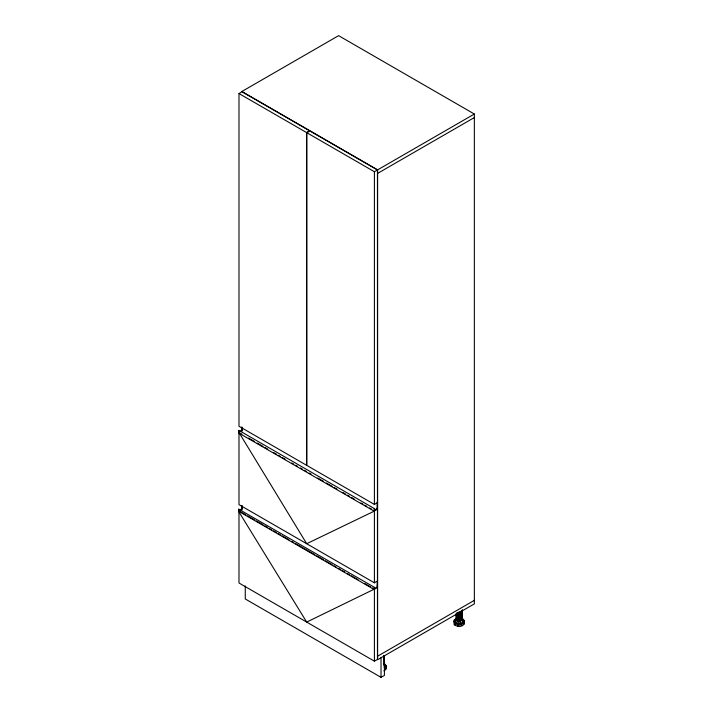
<?xml version="1.0" encoding="UTF-8"?>
<svg xmlns="http://www.w3.org/2000/svg" width="713" height="713" viewBox="0 0 713 713"><rect width="100%" height="100%" fill="white"/><g stroke="black" fill="none" stroke-linecap="round" stroke-linejoin="round"><path stroke-width="1.07" d="M242.046 506.123L242.046 509.135L240.272 510.16M383.968 655.434L384.155 664.971L384.155 663.473M456.168 624.535L454.956 625.123L454.956 622.877L456.168 622.289L456.757 622.69L455.545 623.278L454.956 622.877M456.801 613.073L456.676 620.542L456.676 613.18M459.074 611.647L459.074 621.112L457.773 620.97L457.773 612.547M461.48 611.077L461.48 620.542L460.375 620.97L460.375 611.496M461.48 620.542L462.024 619.829L462.024 610.364M463.931 620.47L462.443 620.782L462.131 620.292L463.619 619.98L463.931 620.47L463.931 624.205L463.931 621.959L462.443 621.647L462.131 622.137L463.619 622.449L463.931 621.959M238.971 432.541L238.695 432.978L238.855 430.367L374.334 508.565L374.459 510.169L377.115 508.547L377.373 501.925L377.453 508.77L375.84 509.875M242.046 427.185L241.885 430.857M455.545 623.278L455.545 625.524L457.773 626.264L458.04 623.117L458.931 623.207L458.664 626.353L460.01 626.495L461.106 626.13L461.106 623.875L460.304 623.082L461.177 622.788L461.971 623.581L461.971 625.836L463.619 624.695L463.619 622.449M457.773 626.264L458.04 623.866M458.664 626.353L458.931 625.453L458.04 625.363M455.937 618.403L455.937 619.909L455.901 613.866M462.024 619.829L462.47 609.686M385.1 668.063L386.339 666.094L385.091 664.115M385.564 667.511L385.876 667.02L384.387 666.708L384.075 667.199L385.564 667.511L385.564 669.765L383.915 670.897M377.302 587.405L377.435 581.46L377.132 586.959L374.459 588.617L374.334 587.289L238.73 509.189L238.695 511.31L374.147 589.499L377.453 587.316L377.453 659.418L374.405 661.183L238.989 583.002L238.989 510.9L238.766 511.319M457.773 620.97L457.906 612.44M455.634 618.911L454.074 619.98L454.083 622.084L456.427 623.688L460.01 624.053L463.156 623.002L464.395 621.023L463.147 619.053M238.989 93.546L242.046 91.79L309.585 130.773L306.528 132.538L238.989 93.546L238.989 426.258L306.528 465.25L306.528 132.538M306.866 132.734L309.923 130.969L377.453 169.961L377.453 502.674L374.405 504.43L306.866 465.437L306.866 132.734L374.405 171.726L377.453 169.961M377.623 169.863L474.35 114.027L474.35 603.875L377.623 659.712L377.623 169.863L241.876 91.496L338.595 35.65L474.35 114.027M377.623 173.393L474.35 117.556M239.916 431.49L241.68 430.429L241.725 427.158M240.522 431.641L242.046 430.527M238.989 432.524L238.989 504.635L374.405 582.806L377.453 581.042L377.453 508.939L374.263 511.132L306.697 543.716L239.568 433.477M377.623 656.192L474.35 600.346M245.272 585.917L245.272 598.973L381.018 677.35L384.414 675.389L384.414 655.8M239.889 509.964L241.68 508.895L241.725 505.615M374.405 661.183L374.405 589.081L306.697 622.092L238.65 511.453M460.678 621.95L457.479 621.95L456.89 620.693L459.733 621.638M461.106 623.875L461.971 623.581M460.375 620.97L459.074 621.112M374.334 587.289L374.147 589.499M454.074 621.486L455.66 621.478L455.66 620.961L454.074 620.961L454.083 624.526L454.956 625.123M374.334 508.565L374.147 511.176L238.695 432.978M457.773 624.018L458.664 624.107M456.801 620.435L457.906 620.854M239.933 433.094L241.876 434.19M248.57 438.085L254.354 441.392M257.215 443.076L262.999 446.383M264.897 447.506L267.803 449.154M273.542 452.497L276.448 454.145M278.346 455.268L280.289 456.365M282.188 457.488L285.093 459.136M291.786 463.031L293.729 464.127M295.628 465.25L297.571 466.347M300.431 468.022L302.374 469.118M304.273 470.241L306.216 471.338M309.077 473.013L311.02 474.109M317.722 478.004L323.506 481.32M326.358 482.995L332.142 486.311M334.049 487.425L336.946 489.082M342.686 492.416L345.591 494.073M347.489 495.187L349.432 496.284M351.331 497.407L354.236 499.055M360.938 502.95L362.881 504.046M364.78 505.169L366.723 506.266M369.575 507.941L371.518 509.037M239.933 511.471L245.718 514.786M247.616 515.9L254.354 519.768M256.252 520.891L262.999 524.759M264.897 525.882L267.776 527.549M269.701 528.654L271.644 529.75M273.542 530.873L276.421 532.54M278.346 533.645L280.289 534.741M282.188 535.864L288.934 539.732M291.786 541.408L293.711 542.522M295.628 543.627L314.861 554.705M316.759 555.828L323.506 559.696M325.404 560.819L332.142 564.687M334.049 565.801L335.992 566.897M338.844 568.573L340.787 569.669M342.686 570.792L344.629 571.888M347.489 573.564L349.432 574.66M351.331 575.783L358.078 579.651M364.78 583.546L370.564 586.861M372.462 587.984L374.405 589.081M455.937 619.909L456.676 620.542M461.971 625.836L461.177 625.043L461.177 623.545M239.051 510.446L238.926 509.109M239.051 431.989L238.926 430.385M385.867 667.787L385.876 669.266L385.867 665.541L384.378 665.853L384.075 665.363L385.564 665.042L385.564 667.297M462.211 610.435L462.211 619.909M461.293 611.005L461.293 620.47M460.331 611.371L460.331 620.836M384.155 655.505L384.155 664.971M381.018 657.76L381.018 677.35M374.405 171.726L374.405 504.43M374.405 510.704L374.405 582.806M241.876 427.64L241.876 430.973M241.876 505.508L241.876 509.955M455.536 619.169L454.947 619.57L456.168 620.15L456.748 619.749L455.536 619.169"/></g></svg>
